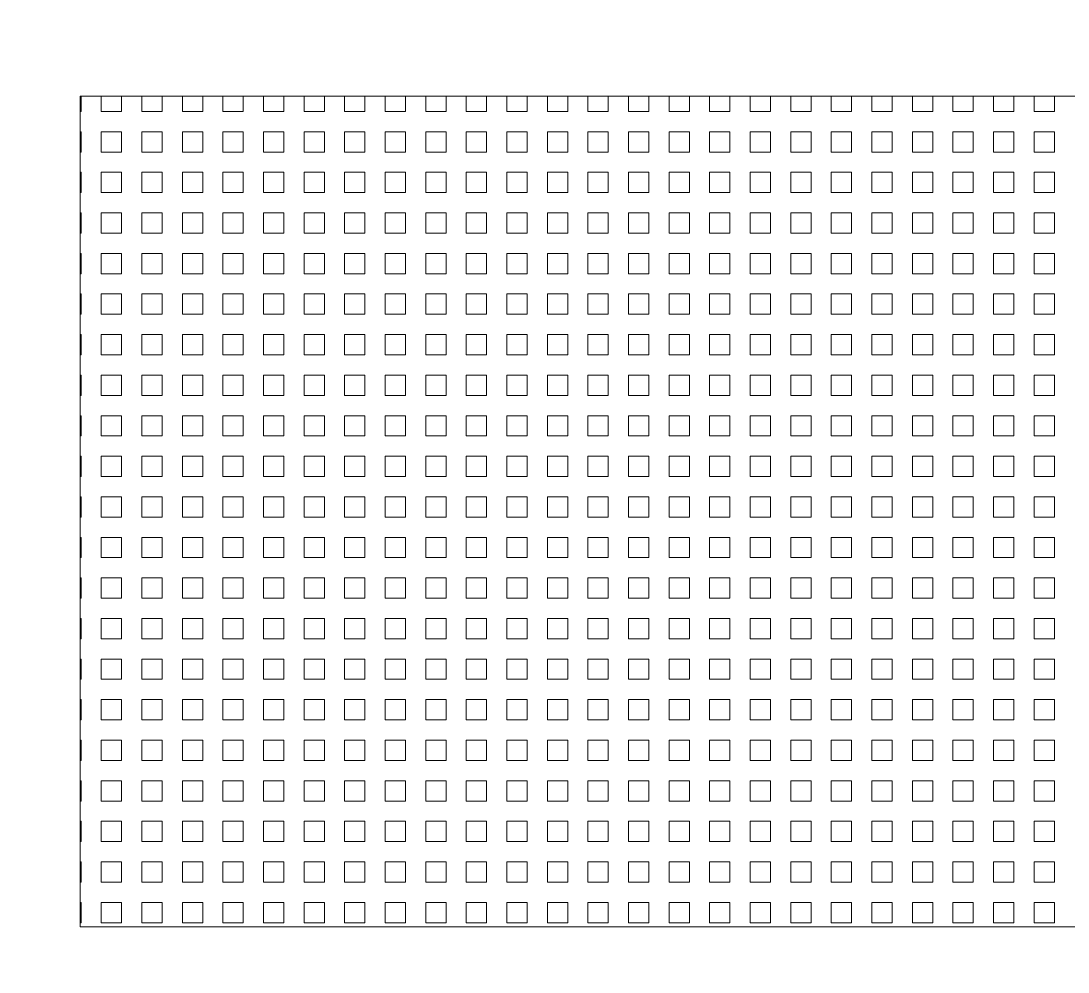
# Model space of a CAD drawing. Header units: millimetres. Extents: x 8 to 69.8, y -142.7 to -115.9.
# Drawn here: x 67.594 to 68.249, y -127.203 to -126.608 of the extents above; entities that cross this region are included whole.
import ezdxf

# ---------------------------------------------------------------- set-up
doc = ezdxf.new("R2010")
doc.units = ezdxf.units.MM
doc.layers.add('PDF3_0', color=7, linetype='Continuous', true_color=0x8e8e8e)
doc.layers.add('PDF3_04-DETALHE', color=7, linetype='Continuous', true_color=0xc6c6c6)

msp = doc.modelspace()

# ---------------------------------------------------------------- linework, layer by layer
at = {"layer": 'PDF3_0', "color": 7, "lineweight": 0}
for points in [[(68.95576, -127.18679), (68.96084, -127.18425, 0.281491), (66.94026, -125.94854, 0.281232), (64.92031, -127.18425), (64.92539, -127.18679, -0.281529), (66.94026, -125.95489, -0.281207)], [(68.74367, -127.17473), (67.63051, -127.17473), (67.63051, -126.65466), (68.31758, -126.65466, -0.081877)]]:
    msp.add_lwpolyline(points, format="xyb", close=True, dxfattribs=at)
for points in [[(68.9056, -127.13599, 0.273254), (66.94026, -125.97457, 0.272971), (64.97492, -127.13599), (65.04541, -127.17473, -0.273469), (66.94026, -126.05458, -0.273204), (68.83575, -127.17473), (68.82622, -127.15758), (68.89607, -127.11885), (68.9056, -127.13599), (68.92084, -127.17473), (68.92084, -127.75449)], [(68.89544, -127.13345, 0.272629), (66.94026, -125.98219, 0.272345), (64.98508, -127.13345), (65.04223, -127.16457, -0.272295), (66.94026, -126.04696), (66.94026, -125.98219), (66.94026, -126.04696, -0.272145), (68.83892, -127.16457)], [(64.96032, -127.25029), (64.96032, -127.17473), (65.06827, -127.17473, -0.271847), (66.94026, -126.0749, -0.272057), (68.81289, -127.17473), (68.92084, -127.17473)]]:
    msp.add_lwpolyline(points, format="xyb", dxfattribs=at)
at = {"layer": 'PDF3_04-DETALHE', "lineweight": 0}
for points in [[(67.63051, -126.66419), (67.63115, -126.66419), (67.63115, -126.65466)], [(67.64385, -126.65466), (67.64385, -126.66419), (67.65655, -126.66419), (67.65655, -126.65466)], [(67.66925, -126.65466), (67.66925, -126.66419), (67.68195, -126.66419), (67.68195, -126.65466)], [(67.69465, -126.65466), (67.69465, -126.66419), (67.70735, -126.66419), (67.70735, -126.65466)], [(67.72005, -126.65466), (67.72005, -126.66419), (67.73275, -126.66419), (67.73275, -126.65466)], [(67.74545, -126.65466), (67.74545, -126.66419), (67.75815, -126.66419), (67.75815, -126.65466)], [(67.77085, -126.65466), (67.77085, -126.66419), (67.78355, -126.66419), (67.78355, -126.65466)], [(67.79625, -126.65466), (67.79625, -126.66419), (67.80895, -126.66419), (67.80895, -126.65466)], [(67.82165, -126.65466), (67.82165, -126.66419), (67.83435, -126.66419), (67.83435, -126.65466)], [(67.84705, -126.65466), (67.84705, -126.66419), (67.85975, -126.66419), (67.85975, -126.65466)], [(67.87245, -126.65466), (67.87245, -126.66419), (67.88515, -126.66419), (67.88515, -126.65466)], [(67.89785, -126.65466), (67.89785, -126.66419), (67.91055, -126.66419), (67.91055, -126.65466)], [(67.92325, -126.65466), (67.92325, -126.66419), (67.93595, -126.66419), (67.93595, -126.65466)], [(67.94865, -126.65466), (67.94865, -126.66419), (67.96135, -126.66419), (67.96135, -126.65466)], [(67.97405, -126.65466), (67.97405, -126.66419), (67.98675, -126.66419), (67.98675, -126.65466)], [(67.99945, -126.65466), (67.99945, -126.66419), (68.01215, -126.66419), (68.01215, -126.65466)], [(68.02485, -126.65466), (68.02485, -126.66419), (68.03755, -126.66419), (68.03755, -126.65466)], [(68.05025, -126.65466), (68.05025, -126.66419), (68.06295, -126.66419), (68.06295, -126.65466)], [(68.07565, -126.65466), (68.07565, -126.66419), (68.08835, -126.66419), (68.08835, -126.65466)], [(68.10105, -126.65466), (68.10105, -126.66419), (68.11375, -126.66419), (68.11375, -126.65466)], [(68.12645, -126.65466), (68.12645, -126.66419), (68.13915, -126.66419), (68.13915, -126.65466)], [(68.15185, -126.65466), (68.15185, -126.66419), (68.16455, -126.66419), (68.16455, -126.65466)], [(68.17725, -126.65466), (68.17725, -126.66419), (68.18995, -126.66419), (68.18995, -126.65466)], [(68.20265, -126.65466), (68.20265, -126.66419), (68.21535, -126.66419), (68.21535, -126.65466)], [(68.22805, -126.65466), (68.22805, -126.66419), (68.24075, -126.66419), (68.24075, -126.65466)], [(67.63051, -126.67689), (67.63115, -126.67689), (67.63115, -126.68959), (67.63051, -126.68959)], [(67.63051, -126.70229), (67.63115, -126.70229), (67.63115, -126.71499), (67.63051, -126.71499)], [(67.63051, -126.72769), (67.63115, -126.72769), (67.63115, -126.74039), (67.63051, -126.74039)], [(67.63051, -126.75309), (67.63115, -126.75309), (67.63115, -126.76579), (67.63051, -126.76579)], [(67.63051, -126.77849), (67.63115, -126.77849), (67.63115, -126.79119), (67.63051, -126.79119)], [(67.63051, -126.80389), (67.63115, -126.80389), (67.63115, -126.81659), (67.63051, -126.81659)], [(67.63051, -126.82929), (67.63115, -126.82929), (67.63115, -126.84199), (67.63051, -126.84199)], [(67.63051, -126.85469), (67.63115, -126.85469), (67.63115, -126.86739), (67.63051, -126.86739)], [(67.63051, -126.88009), (67.63115, -126.88009), (67.63115, -126.89279), (67.63051, -126.89279)], [(67.63051, -126.90549), (67.63115, -126.90549), (67.63115, -126.91819), (67.63051, -126.91819)], [(67.63051, -126.93089), (67.63115, -126.93089), (67.63115, -126.94359), (67.63051, -126.94359)], [(67.63051, -126.95629), (67.63115, -126.95629), (67.63115, -126.96899), (67.63051, -126.96899)], [(67.63051, -126.98169), (67.63115, -126.98169), (67.63115, -126.99439), (67.63051, -126.99439)], [(67.63051, -127.00709), (67.63115, -127.00709), (67.63115, -127.01979), (67.63051, -127.01979)], [(67.63051, -127.03249), (67.63115, -127.03249), (67.63115, -127.04519), (67.63051, -127.04519)], [(67.63051, -127.05789), (67.63115, -127.05789), (67.63115, -127.07059), (67.63051, -127.07059)], [(67.63051, -127.08329), (67.63115, -127.08329), (67.63115, -127.09599), (67.63051, -127.09599)], [(67.63051, -127.10869), (67.63115, -127.10869), (67.63115, -127.12139), (67.63051, -127.12139)], [(67.63051, -127.13409), (67.63115, -127.13409), (67.63115, -127.14679), (67.63051, -127.14679)], [(67.63051, -127.15949), (67.63115, -127.15949), (67.63115, -127.17219), (67.63051, -127.17219)]]:
    msp.add_lwpolyline(points, dxfattribs=at)
for points in [[(67.65655, -126.67689), (67.65655, -126.68959), (67.64385, -126.68959), (67.64385, -126.67689)], [(67.68195, -126.67689), (67.68195, -126.68959), (67.66925, -126.68959), (67.66925, -126.67689)], [(67.70735, -126.67689), (67.70735, -126.68959), (67.69465, -126.68959), (67.69465, -126.67689)], [(67.73275, -126.67689), (67.73275, -126.68959), (67.72005, -126.68959), (67.72005, -126.67689)], [(67.75815, -126.67689), (67.75815, -126.68959), (67.74545, -126.68959), (67.74545, -126.67689)], [(67.78355, -126.67689), (67.78355, -126.68959), (67.77085, -126.68959), (67.77085, -126.67689)], [(67.80895, -126.67689), (67.80895, -126.68959), (67.79625, -126.68959), (67.79625, -126.67689)], [(67.83435, -126.67689), (67.83435, -126.68959), (67.82165, -126.68959), (67.82165, -126.67689)], [(67.85975, -126.67689), (67.85975, -126.68959), (67.84705, -126.68959), (67.84705, -126.67689)], [(67.88515, -126.67689), (67.88515, -126.68959), (67.87245, -126.68959), (67.87245, -126.67689)], [(67.91055, -126.67689), (67.91055, -126.68959), (67.89785, -126.68959), (67.89785, -126.67689)], [(67.93595, -126.67689), (67.93595, -126.68959), (67.92325, -126.68959), (67.92325, -126.67689)], [(67.96135, -126.67689), (67.96135, -126.68959), (67.94865, -126.68959), (67.94865, -126.67689)], [(67.98675, -126.67689), (67.98675, -126.68959), (67.97405, -126.68959), (67.97405, -126.67689)], [(68.01215, -126.67689), (68.01215, -126.68959), (67.99945, -126.68959), (67.99945, -126.67689)], [(68.03755, -126.67689), (68.03755, -126.68959), (68.02485, -126.68959), (68.02485, -126.67689)], [(68.06295, -126.67689), (68.06295, -126.68959), (68.05025, -126.68959), (68.05025, -126.67689)], [(68.08835, -126.67689), (68.08835, -126.68959), (68.07565, -126.68959), (68.07565, -126.67689)], [(68.11375, -126.67689), (68.11375, -126.68959), (68.10105, -126.68959), (68.10105, -126.67689)], [(68.13915, -126.67689), (68.13915, -126.68959), (68.12645, -126.68959), (68.12645, -126.67689)], [(68.16455, -126.67689), (68.16455, -126.68959), (68.15185, -126.68959), (68.15185, -126.67689)], [(68.18995, -126.67689), (68.18995, -126.68959), (68.17725, -126.68959), (68.17725, -126.67689)], [(68.21535, -126.67689), (68.21535, -126.68959), (68.20265, -126.68959), (68.20265, -126.67689)], [(68.24075, -126.67689), (68.24075, -126.68959), (68.22805, -126.68959), (68.22805, -126.67689)], [(67.65655, -126.70229), (67.65655, -126.71499), (67.64385, -126.71499), (67.64385, -126.70229)], [(67.68195, -126.70229), (67.68195, -126.71499), (67.66925, -126.71499), (67.66925, -126.70229)], [(67.70735, -126.70229), (67.70735, -126.71499), (67.69465, -126.71499), (67.69465, -126.70229)], [(67.73275, -126.70229), (67.73275, -126.71499), (67.72005, -126.71499), (67.72005, -126.70229)], [(67.75815, -126.70229), (67.75815, -126.71499), (67.74545, -126.71499), (67.74545, -126.70229)], [(67.78355, -126.70229), (67.78355, -126.71499), (67.77085, -126.71499), (67.77085, -126.70229)], [(67.80895, -126.70229), (67.80895, -126.71499), (67.79625, -126.71499), (67.79625, -126.70229)], [(67.83435, -126.70229), (67.83435, -126.71499), (67.82165, -126.71499), (67.82165, -126.70229)], [(67.85975, -126.70229), (67.85975, -126.71499), (67.84705, -126.71499), (67.84705, -126.70229)], [(67.88515, -126.70229), (67.88515, -126.71499), (67.87245, -126.71499), (67.87245, -126.70229)], [(67.91055, -126.70229), (67.91055, -126.71499), (67.89785, -126.71499), (67.89785, -126.70229)], [(67.93595, -126.70229), (67.93595, -126.71499), (67.92325, -126.71499), (67.92325, -126.70229)], [(67.96135, -126.70229), (67.96135, -126.71499), (67.94865, -126.71499), (67.94865, -126.70229)], [(67.98675, -126.70229), (67.98675, -126.71499), (67.97405, -126.71499), (67.97405, -126.70229)], [(68.01215, -126.70229), (68.01215, -126.71499), (67.99945, -126.71499), (67.99945, -126.70229)], [(68.03755, -126.70229), (68.03755, -126.71499), (68.02485, -126.71499), (68.02485, -126.70229)], [(68.06295, -126.70229), (68.06295, -126.71499), (68.05025, -126.71499), (68.05025, -126.70229)], [(68.08835, -126.70229), (68.08835, -126.71499), (68.07565, -126.71499), (68.07565, -126.70229)], [(68.11375, -126.70229), (68.11375, -126.71499), (68.10105, -126.71499), (68.10105, -126.70229)], [(68.13915, -126.70229), (68.13915, -126.71499), (68.12645, -126.71499), (68.12645, -126.70229)], [(68.16455, -126.70229), (68.16455, -126.71499), (68.15185, -126.71499), (68.15185, -126.70229)], [(68.18995, -126.70229), (68.18995, -126.71499), (68.17725, -126.71499), (68.17725, -126.70229)], [(68.21535, -126.70229), (68.21535, -126.71499), (68.20265, -126.71499), (68.20265, -126.70229)], [(68.24075, -126.70229), (68.24075, -126.71499), (68.22805, -126.71499), (68.22805, -126.70229)], [(67.65655, -126.72769), (67.65655, -126.74039), (67.64385, -126.74039), (67.64385, -126.72769)], [(67.68195, -126.72769), (67.68195, -126.74039), (67.66925, -126.74039), (67.66925, -126.72769)], [(67.70735, -126.72769), (67.70735, -126.74039), (67.69465, -126.74039), (67.69465, -126.72769)], [(67.73275, -126.72769), (67.73275, -126.74039), (67.72005, -126.74039), (67.72005, -126.72769)], [(67.75815, -126.72769), (67.75815, -126.74039), (67.74545, -126.74039), (67.74545, -126.72769)], [(67.78355, -126.72769), (67.78355, -126.74039), (67.77085, -126.74039), (67.77085, -126.72769)], [(67.80895, -126.72769), (67.80895, -126.74039), (67.79625, -126.74039), (67.79625, -126.72769)], [(67.83435, -126.72769), (67.83435, -126.74039), (67.82165, -126.74039), (67.82165, -126.72769)], [(67.85975, -126.72769), (67.85975, -126.74039), (67.84705, -126.74039), (67.84705, -126.72769)], [(67.88515, -126.72769), (67.88515, -126.74039), (67.87245, -126.74039), (67.87245, -126.72769)], [(67.91055, -126.72769), (67.91055, -126.74039), (67.89785, -126.74039), (67.89785, -126.72769)], [(67.93595, -126.72769), (67.93595, -126.74039), (67.92325, -126.74039), (67.92325, -126.72769)], [(67.96135, -126.72769), (67.96135, -126.74039), (67.94865, -126.74039), (67.94865, -126.72769)], [(67.98675, -126.72769), (67.98675, -126.74039), (67.97405, -126.74039), (67.97405, -126.72769)], [(68.01215, -126.72769), (68.01215, -126.74039), (67.99945, -126.74039), (67.99945, -126.72769)], [(68.03755, -126.72769), (68.03755, -126.74039), (68.02485, -126.74039), (68.02485, -126.72769)], [(68.06295, -126.72769), (68.06295, -126.74039), (68.05025, -126.74039), (68.05025, -126.72769)], [(68.08835, -126.72769), (68.08835, -126.74039), (68.07565, -126.74039), (68.07565, -126.72769)], [(68.11375, -126.72769), (68.11375, -126.74039), (68.10105, -126.74039), (68.10105, -126.72769)], [(68.13915, -126.72769), (68.13915, -126.74039), (68.12645, -126.74039), (68.12645, -126.72769)], [(68.16455, -126.72769), (68.16455, -126.74039), (68.15185, -126.74039), (68.15185, -126.72769)], [(68.18995, -126.72769), (68.18995, -126.74039), (68.17725, -126.74039), (68.17725, -126.72769)], [(68.21535, -126.72769), (68.21535, -126.74039), (68.20265, -126.74039), (68.20265, -126.72769)], [(68.24075, -126.72769), (68.24075, -126.74039), (68.22805, -126.74039), (68.22805, -126.72769)], [(67.65655, -126.75309), (67.65655, -126.76579), (67.64385, -126.76579), (67.64385, -126.75309)], [(67.68195, -126.75309), (67.68195, -126.76579), (67.66925, -126.76579), (67.66925, -126.75309)], [(67.70735, -126.75309), (67.70735, -126.76579), (67.69465, -126.76579), (67.69465, -126.75309)], [(67.73275, -126.75309), (67.73275, -126.76579), (67.72005, -126.76579), (67.72005, -126.75309)], [(67.75815, -126.75309), (67.75815, -126.76579), (67.74545, -126.76579), (67.74545, -126.75309)], [(67.78355, -126.75309), (67.78355, -126.76579), (67.77085, -126.76579), (67.77085, -126.75309)], [(67.80895, -126.75309), (67.80895, -126.76579), (67.79625, -126.76579), (67.79625, -126.75309)], [(67.83435, -126.75309), (67.83435, -126.76579), (67.82165, -126.76579), (67.82165, -126.75309)], [(67.85975, -126.75309), (67.85975, -126.76579), (67.84705, -126.76579), (67.84705, -126.75309)], [(67.88515, -126.75309), (67.88515, -126.76579), (67.87245, -126.76579), (67.87245, -126.75309)], [(67.91055, -126.75309), (67.91055, -126.76579), (67.89785, -126.76579), (67.89785, -126.75309)], [(67.93595, -126.75309), (67.93595, -126.76579), (67.92325, -126.76579), (67.92325, -126.75309)], [(67.96135, -126.75309), (67.96135, -126.76579), (67.94865, -126.76579), (67.94865, -126.75309)], [(67.98675, -126.75309), (67.98675, -126.76579), (67.97405, -126.76579), (67.97405, -126.75309)], [(68.01215, -126.75309), (68.01215, -126.76579), (67.99945, -126.76579), (67.99945, -126.75309)], [(68.03755, -126.75309), (68.03755, -126.76579), (68.02485, -126.76579), (68.02485, -126.75309)], [(68.06295, -126.75309), (68.06295, -126.76579), (68.05025, -126.76579), (68.05025, -126.75309)], [(68.08835, -126.75309), (68.08835, -126.76579), (68.07565, -126.76579), (68.07565, -126.75309)], [(68.11375, -126.75309), (68.11375, -126.76579), (68.10105, -126.76579), (68.10105, -126.75309)], [(68.13915, -126.75309), (68.13915, -126.76579), (68.12645, -126.76579), (68.12645, -126.75309)], [(68.16455, -126.75309), (68.16455, -126.76579), (68.15185, -126.76579), (68.15185, -126.75309)], [(68.18995, -126.75309), (68.18995, -126.76579), (68.17725, -126.76579), (68.17725, -126.75309)], [(68.21535, -126.75309), (68.21535, -126.76579), (68.20265, -126.76579), (68.20265, -126.75309)], [(68.24075, -126.75309), (68.24075, -126.76579), (68.22805, -126.76579), (68.22805, -126.75309)], [(67.65655, -126.77849), (67.65655, -126.79119), (67.64385, -126.79119), (67.64385, -126.77849)], [(67.68195, -126.77849), (67.68195, -126.79119), (67.66925, -126.79119), (67.66925, -126.77849)], [(67.70735, -126.77849), (67.70735, -126.79119), (67.69465, -126.79119), (67.69465, -126.77849)], [(67.73275, -126.77849), (67.73275, -126.79119), (67.72005, -126.79119), (67.72005, -126.77849)], [(67.75815, -126.77849), (67.75815, -126.79119), (67.74545, -126.79119), (67.74545, -126.77849)], [(67.78355, -126.77849), (67.78355, -126.79119), (67.77085, -126.79119), (67.77085, -126.77849)], [(67.80895, -126.77849), (67.80895, -126.79119), (67.79625, -126.79119), (67.79625, -126.77849)], [(67.83435, -126.77849), (67.83435, -126.79119), (67.82165, -126.79119), (67.82165, -126.77849)], [(67.85975, -126.77849), (67.85975, -126.79119), (67.84705, -126.79119), (67.84705, -126.77849)], [(67.88515, -126.77849), (67.88515, -126.79119), (67.87245, -126.79119), (67.87245, -126.77849)], [(67.91055, -126.77849), (67.91055, -126.79119), (67.89785, -126.79119), (67.89785, -126.77849)], [(67.93595, -126.77849), (67.93595, -126.79119), (67.92325, -126.79119), (67.92325, -126.77849)], [(67.96135, -126.77849), (67.96135, -126.79119), (67.94865, -126.79119), (67.94865, -126.77849)], [(67.98675, -126.77849), (67.98675, -126.79119), (67.97405, -126.79119), (67.97405, -126.77849)], [(68.01215, -126.77849), (68.01215, -126.79119), (67.99945, -126.79119), (67.99945, -126.77849)], [(68.03755, -126.77849), (68.03755, -126.79119), (68.02485, -126.79119), (68.02485, -126.77849)], [(68.06295, -126.77849), (68.06295, -126.79119), (68.05025, -126.79119), (68.05025, -126.77849)], [(68.08835, -126.77849), (68.08835, -126.79119), (68.07565, -126.79119), (68.07565, -126.77849)], [(68.11375, -126.77849), (68.11375, -126.79119), (68.10105, -126.79119), (68.10105, -126.77849)], [(68.13915, -126.77849), (68.13915, -126.79119), (68.12645, -126.79119), (68.12645, -126.77849)], [(68.16455, -126.77849), (68.16455, -126.79119), (68.15185, -126.79119), (68.15185, -126.77849)], [(68.18995, -126.77849), (68.18995, -126.79119), (68.17725, -126.79119), (68.17725, -126.77849)], [(68.21535, -126.77849), (68.21535, -126.79119), (68.20265, -126.79119), (68.20265, -126.77849)], [(68.24075, -126.77849), (68.24075, -126.79119), (68.22805, -126.79119), (68.22805, -126.77849)], [(67.65655, -126.80389), (67.65655, -126.81659), (67.64385, -126.81659), (67.64385, -126.80389)], [(67.68195, -126.80389), (67.68195, -126.81659), (67.66925, -126.81659), (67.66925, -126.80389)], [(67.70735, -126.80389), (67.70735, -126.81659), (67.69465, -126.81659), (67.69465, -126.80389)], [(67.73275, -126.80389), (67.73275, -126.81659), (67.72005, -126.81659), (67.72005, -126.80389)], [(67.75815, -126.80389), (67.75815, -126.81659), (67.74545, -126.81659), (67.74545, -126.80389)], [(67.78355, -126.80389), (67.78355, -126.81659), (67.77085, -126.81659), (67.77085, -126.80389)], [(67.80895, -126.80389), (67.80895, -126.81659), (67.79625, -126.81659), (67.79625, -126.80389)], [(67.83435, -126.80389), (67.83435, -126.81659), (67.82165, -126.81659), (67.82165, -126.80389)], [(67.85975, -126.80389), (67.85975, -126.81659), (67.84705, -126.81659), (67.84705, -126.80389)], [(67.88515, -126.80389), (67.88515, -126.81659), (67.87245, -126.81659), (67.87245, -126.80389)], [(67.91055, -126.80389), (67.91055, -126.81659), (67.89785, -126.81659), (67.89785, -126.80389)], [(67.93595, -126.80389), (67.93595, -126.81659), (67.92325, -126.81659), (67.92325, -126.80389)], [(67.96135, -126.80389), (67.96135, -126.81659), (67.94865, -126.81659), (67.94865, -126.80389)], [(67.98675, -126.80389), (67.98675, -126.81659), (67.97405, -126.81659), (67.97405, -126.80389)], [(68.01215, -126.80389), (68.01215, -126.81659), (67.99945, -126.81659), (67.99945, -126.80389)], [(68.03755, -126.80389), (68.03755, -126.81659), (68.02485, -126.81659), (68.02485, -126.80389)], [(68.06295, -126.80389), (68.06295, -126.81659), (68.05025, -126.81659), (68.05025, -126.80389)], [(68.08835, -126.80389), (68.08835, -126.81659), (68.07565, -126.81659), (68.07565, -126.80389)], [(68.11375, -126.80389), (68.11375, -126.81659), (68.10105, -126.81659), (68.10105, -126.80389)], [(68.13915, -126.80389), (68.13915, -126.81659), (68.12645, -126.81659), (68.12645, -126.80389)], [(68.16455, -126.80389), (68.16455, -126.81659), (68.15185, -126.81659), (68.15185, -126.80389)], [(68.18995, -126.80389), (68.18995, -126.81659), (68.17725, -126.81659), (68.17725, -126.80389)], [(68.21535, -126.80389), (68.21535, -126.81659), (68.20265, -126.81659), (68.20265, -126.80389)], [(68.24075, -126.80389), (68.24075, -126.81659), (68.22805, -126.81659), (68.22805, -126.80389)], [(67.65655, -126.82929), (67.65655, -126.84199), (67.64385, -126.84199), (67.64385, -126.82929)], [(67.68195, -126.82929), (67.68195, -126.84199), (67.66925, -126.84199), (67.66925, -126.82929)], [(67.70735, -126.82929), (67.70735, -126.84199), (67.69465, -126.84199), (67.69465, -126.82929)], [(67.73275, -126.82929), (67.73275, -126.84199), (67.72005, -126.84199), (67.72005, -126.82929)], [(67.75815, -126.82929), (67.75815, -126.84199), (67.74545, -126.84199), (67.74545, -126.82929)], [(67.78355, -126.82929), (67.78355, -126.84199), (67.77085, -126.84199), (67.77085, -126.82929)], [(67.80895, -126.82929), (67.80895, -126.84199), (67.79625, -126.84199), (67.79625, -126.82929)], [(67.83435, -126.82929), (67.83435, -126.84199), (67.82165, -126.84199), (67.82165, -126.82929)], [(67.85975, -126.82929), (67.85975, -126.84199), (67.84705, -126.84199), (67.84705, -126.82929)], [(67.88515, -126.82929), (67.88515, -126.84199), (67.87245, -126.84199), (67.87245, -126.82929)], [(67.91055, -126.82929), (67.91055, -126.84199), (67.89785, -126.84199), (67.89785, -126.82929)], [(67.93595, -126.82929), (67.93595, -126.84199), (67.92325, -126.84199), (67.92325, -126.82929)], [(67.96135, -126.82929), (67.96135, -126.84199), (67.94865, -126.84199), (67.94865, -126.82929)], [(67.98675, -126.82929), (67.98675, -126.84199), (67.97405, -126.84199), (67.97405, -126.82929)], [(68.01215, -126.82929), (68.01215, -126.84199), (67.99945, -126.84199), (67.99945, -126.82929)], [(68.03755, -126.82929), (68.03755, -126.84199), (68.02485, -126.84199), (68.02485, -126.82929)], [(68.06295, -126.82929), (68.06295, -126.84199), (68.05025, -126.84199), (68.05025, -126.82929)], [(68.08835, -126.82929), (68.08835, -126.84199), (68.07565, -126.84199), (68.07565, -126.82929)], [(68.11375, -126.82929), (68.11375, -126.84199), (68.10105, -126.84199), (68.10105, -126.82929)], [(68.13915, -126.82929), (68.13915, -126.84199), (68.12645, -126.84199), (68.12645, -126.82929)], [(68.16455, -126.82929), (68.16455, -126.84199), (68.15185, -126.84199), (68.15185, -126.82929)], [(68.18995, -126.82929), (68.18995, -126.84199), (68.17725, -126.84199), (68.17725, -126.82929)], [(68.21535, -126.82929), (68.21535, -126.84199), (68.20265, -126.84199), (68.20265, -126.82929)], [(68.24075, -126.82929), (68.24075, -126.84199), (68.22805, -126.84199), (68.22805, -126.82929)], [(67.65655, -126.85469), (67.65655, -126.86739), (67.64385, -126.86739), (67.64385, -126.85469)], [(67.68195, -126.85469), (67.68195, -126.86739), (67.66925, -126.86739), (67.66925, -126.85469)], [(67.70735, -126.85469), (67.70735, -126.86739), (67.69465, -126.86739), (67.69465, -126.85469)], [(67.73275, -126.85469), (67.73275, -126.86739), (67.72005, -126.86739), (67.72005, -126.85469)], [(67.75815, -126.85469), (67.75815, -126.86739), (67.74545, -126.86739), (67.74545, -126.85469)], [(67.78355, -126.85469), (67.78355, -126.86739), (67.77085, -126.86739), (67.77085, -126.85469)], [(67.80895, -126.85469), (67.80895, -126.86739), (67.79625, -126.86739), (67.79625, -126.85469)], [(67.83435, -126.85469), (67.83435, -126.86739), (67.82165, -126.86739), (67.82165, -126.85469)], [(67.85975, -126.85469), (67.85975, -126.86739), (67.84705, -126.86739), (67.84705, -126.85469)], [(67.88515, -126.85469), (67.88515, -126.86739), (67.87245, -126.86739), (67.87245, -126.85469)], [(67.91055, -126.85469), (67.91055, -126.86739), (67.89785, -126.86739), (67.89785, -126.85469)], [(67.93595, -126.85469), (67.93595, -126.86739), (67.92325, -126.86739), (67.92325, -126.85469)], [(67.96135, -126.85469), (67.96135, -126.86739), (67.94865, -126.86739), (67.94865, -126.85469)], [(67.98675, -126.85469), (67.98675, -126.86739), (67.97405, -126.86739), (67.97405, -126.85469)], [(68.01215, -126.85469), (68.01215, -126.86739), (67.99945, -126.86739), (67.99945, -126.85469)], [(68.03755, -126.85469), (68.03755, -126.86739), (68.02485, -126.86739), (68.02485, -126.85469)], [(68.06295, -126.85469), (68.06295, -126.86739), (68.05025, -126.86739), (68.05025, -126.85469)], [(68.08835, -126.85469), (68.08835, -126.86739), (68.07565, -126.86739), (68.07565, -126.85469)], [(68.11375, -126.85469), (68.11375, -126.86739), (68.10105, -126.86739), (68.10105, -126.85469)], [(68.13915, -126.85469), (68.13915, -126.86739), (68.12645, -126.86739), (68.12645, -126.85469)], [(68.16455, -126.85469), (68.16455, -126.86739), (68.15185, -126.86739), (68.15185, -126.85469)], [(68.18995, -126.85469), (68.18995, -126.86739), (68.17725, -126.86739), (68.17725, -126.85469)], [(68.21535, -126.85469), (68.21535, -126.86739), (68.20265, -126.86739), (68.20265, -126.85469)], [(68.24075, -126.85469), (68.24075, -126.86739), (68.22805, -126.86739), (68.22805, -126.85469)], [(67.65655, -126.88009), (67.65655, -126.89279), (67.64385, -126.89279), (67.64385, -126.88009)], [(67.68195, -126.88009), (67.68195, -126.89279), (67.66925, -126.89279), (67.66925, -126.88009)], [(67.70735, -126.88009), (67.70735, -126.89279), (67.69465, -126.89279), (67.69465, -126.88009)], [(67.73275, -126.88009), (67.73275, -126.89279), (67.72005, -126.89279), (67.72005, -126.88009)], [(67.75815, -126.88009), (67.75815, -126.89279), (67.74545, -126.89279), (67.74545, -126.88009)], [(67.78355, -126.88009), (67.78355, -126.89279), (67.77085, -126.89279), (67.77085, -126.88009)], [(67.80895, -126.88009), (67.80895, -126.89279), (67.79625, -126.89279), (67.79625, -126.88009)], [(67.83435, -126.88009), (67.83435, -126.89279), (67.82165, -126.89279), (67.82165, -126.88009)], [(67.85975, -126.88009), (67.85975, -126.89279), (67.84705, -126.89279), (67.84705, -126.88009)], [(67.88515, -126.88009), (67.88515, -126.89279), (67.87245, -126.89279), (67.87245, -126.88009)], [(67.91055, -126.88009), (67.91055, -126.89279), (67.89785, -126.89279), (67.89785, -126.88009)], [(67.93595, -126.88009), (67.93595, -126.89279), (67.92325, -126.89279), (67.92325, -126.88009)], [(67.96135, -126.88009), (67.96135, -126.89279), (67.94865, -126.89279), (67.94865, -126.88009)], [(67.98675, -126.88009), (67.98675, -126.89279), (67.97405, -126.89279), (67.97405, -126.88009)], [(68.01215, -126.88009), (68.01215, -126.89279), (67.99945, -126.89279), (67.99945, -126.88009)], [(68.03755, -126.88009), (68.03755, -126.89279), (68.02485, -126.89279), (68.02485, -126.88009)], [(68.06295, -126.88009), (68.06295, -126.89279), (68.05025, -126.89279), (68.05025, -126.88009)], [(68.08835, -126.88009), (68.08835, -126.89279), (68.07565, -126.89279), (68.07565, -126.88009)], [(68.11375, -126.88009), (68.11375, -126.89279), (68.10105, -126.89279), (68.10105, -126.88009)], [(68.13915, -126.88009), (68.13915, -126.89279), (68.12645, -126.89279), (68.12645, -126.88009)], [(68.16455, -126.88009), (68.16455, -126.89279), (68.15185, -126.89279), (68.15185, -126.88009)], [(68.18995, -126.88009), (68.18995, -126.89279), (68.17725, -126.89279), (68.17725, -126.88009)], [(68.21535, -126.88009), (68.21535, -126.89279), (68.20265, -126.89279), (68.20265, -126.88009)], [(68.24075, -126.88009), (68.24075, -126.89279), (68.22805, -126.89279), (68.22805, -126.88009)], [(67.65655, -126.90549), (67.65655, -126.91819), (67.64385, -126.91819), (67.64385, -126.90549)], [(67.68195, -126.90549), (67.68195, -126.91819), (67.66925, -126.91819), (67.66925, -126.90549)], [(67.70735, -126.90549), (67.70735, -126.91819), (67.69465, -126.91819), (67.69465, -126.90549)], [(67.73275, -126.90549), (67.73275, -126.91819), (67.72005, -126.91819), (67.72005, -126.90549)], [(67.75815, -126.90549), (67.75815, -126.91819), (67.74545, -126.91819), (67.74545, -126.90549)], [(67.78355, -126.90549), (67.78355, -126.91819), (67.77085, -126.91819), (67.77085, -126.90549)], [(67.80895, -126.90549), (67.80895, -126.91819), (67.79625, -126.91819), (67.79625, -126.90549)], [(67.83435, -126.90549), (67.83435, -126.91819), (67.82165, -126.91819), (67.82165, -126.90549)], [(67.85975, -126.90549), (67.85975, -126.91819), (67.84705, -126.91819), (67.84705, -126.90549)], [(67.88515, -126.90549), (67.88515, -126.91819), (67.87245, -126.91819), (67.87245, -126.90549)], [(67.91055, -126.90549), (67.91055, -126.91819), (67.89785, -126.91819), (67.89785, -126.90549)], [(67.93595, -126.90549), (67.93595, -126.91819), (67.92325, -126.91819), (67.92325, -126.90549)], [(67.96135, -126.90549), (67.96135, -126.91819), (67.94865, -126.91819), (67.94865, -126.90549)], [(67.98675, -126.90549), (67.98675, -126.91819), (67.97405, -126.91819), (67.97405, -126.90549)], [(68.01215, -126.90549), (68.01215, -126.91819), (67.99945, -126.91819), (67.99945, -126.90549)], [(68.03755, -126.90549), (68.03755, -126.91819), (68.02485, -126.91819), (68.02485, -126.90549)], [(68.06295, -126.90549), (68.06295, -126.91819), (68.05025, -126.91819), (68.05025, -126.90549)], [(68.08835, -126.90549), (68.08835, -126.91819), (68.07565, -126.91819), (68.07565, -126.90549)], [(68.11375, -126.90549), (68.11375, -126.91819), (68.10105, -126.91819), (68.10105, -126.90549)], [(68.13915, -126.90549), (68.13915, -126.91819), (68.12645, -126.91819), (68.12645, -126.90549)], [(68.16455, -126.90549), (68.16455, -126.91819), (68.15185, -126.91819), (68.15185, -126.90549)], [(68.18995, -126.90549), (68.18995, -126.91819), (68.17725, -126.91819), (68.17725, -126.90549)], [(68.21535, -126.90549), (68.21535, -126.91819), (68.20265, -126.91819), (68.20265, -126.90549)], [(68.24075, -126.90549), (68.24075, -126.91819), (68.22805, -126.91819), (68.22805, -126.90549)], [(67.65655, -126.93089), (67.65655, -126.94359), (67.64385, -126.94359), (67.64385, -126.93089)], [(67.68195, -126.93089), (67.68195, -126.94359), (67.66925, -126.94359), (67.66925, -126.93089)], [(67.70735, -126.93089), (67.70735, -126.94359), (67.69465, -126.94359), (67.69465, -126.93089)], [(67.73275, -126.93089), (67.73275, -126.94359), (67.72005, -126.94359), (67.72005, -126.93089)], [(67.75815, -126.93089), (67.75815, -126.94359), (67.74545, -126.94359), (67.74545, -126.93089)], [(67.78355, -126.93089), (67.78355, -126.94359), (67.77085, -126.94359), (67.77085, -126.93089)], [(67.80895, -126.93089), (67.80895, -126.94359), (67.79625, -126.94359), (67.79625, -126.93089)], [(67.83435, -126.93089), (67.83435, -126.94359), (67.82165, -126.94359), (67.82165, -126.93089)], [(67.85975, -126.93089), (67.85975, -126.94359), (67.84705, -126.94359), (67.84705, -126.93089)], [(67.88515, -126.93089), (67.88515, -126.94359), (67.87245, -126.94359), (67.87245, -126.93089)], [(67.91055, -126.93089), (67.91055, -126.94359), (67.89785, -126.94359), (67.89785, -126.93089)], [(67.93595, -126.93089), (67.93595, -126.94359), (67.92325, -126.94359), (67.92325, -126.93089)], [(67.96135, -126.93089), (67.96135, -126.94359), (67.94865, -126.94359), (67.94865, -126.93089)], [(67.98675, -126.93089), (67.98675, -126.94359), (67.97405, -126.94359), (67.97405, -126.93089)], [(68.01215, -126.93089), (68.01215, -126.94359), (67.99945, -126.94359), (67.99945, -126.93089)], [(68.03755, -126.93089), (68.03755, -126.94359), (68.02485, -126.94359), (68.02485, -126.93089)], [(68.06295, -126.93089), (68.06295, -126.94359), (68.05025, -126.94359), (68.05025, -126.93089)], [(68.08835, -126.93089), (68.08835, -126.94359), (68.07565, -126.94359), (68.07565, -126.93089)], [(68.11375, -126.93089), (68.11375, -126.94359), (68.10105, -126.94359), (68.10105, -126.93089)], [(68.13915, -126.93089), (68.13915, -126.94359), (68.12645, -126.94359), (68.12645, -126.93089)], [(68.16455, -126.93089), (68.16455, -126.94359), (68.15185, -126.94359), (68.15185, -126.93089)], [(68.18995, -126.93089), (68.18995, -126.94359), (68.17725, -126.94359), (68.17725, -126.93089)], [(68.21535, -126.93089), (68.21535, -126.94359), (68.20265, -126.94359), (68.20265, -126.93089)], [(68.24075, -126.93089), (68.24075, -126.94359), (68.22805, -126.94359), (68.22805, -126.93089)], [(67.65655, -126.95629), (67.65655, -126.96899), (67.64385, -126.96899), (67.64385, -126.95629)], [(67.68195, -126.95629), (67.68195, -126.96899), (67.66925, -126.96899), (67.66925, -126.95629)], [(67.70735, -126.95629), (67.70735, -126.96899), (67.69465, -126.96899), (67.69465, -126.95629)], [(67.73275, -126.95629), (67.73275, -126.96899), (67.72005, -126.96899), (67.72005, -126.95629)], [(67.75815, -126.95629), (67.75815, -126.96899), (67.74545, -126.96899), (67.74545, -126.95629)], [(67.78355, -126.95629), (67.78355, -126.96899), (67.77085, -126.96899), (67.77085, -126.95629)], [(67.80895, -126.95629), (67.80895, -126.96899), (67.79625, -126.96899), (67.79625, -126.95629)], [(67.83435, -126.95629), (67.83435, -126.96899), (67.82165, -126.96899), (67.82165, -126.95629)], [(67.85975, -126.95629), (67.85975, -126.96899), (67.84705, -126.96899), (67.84705, -126.95629)], [(67.88515, -126.95629), (67.88515, -126.96899), (67.87245, -126.96899), (67.87245, -126.95629)], [(67.91055, -126.95629), (67.91055, -126.96899), (67.89785, -126.96899), (67.89785, -126.95629)], [(67.93595, -126.95629), (67.93595, -126.96899), (67.92325, -126.96899), (67.92325, -126.95629)], [(67.96135, -126.95629), (67.96135, -126.96899), (67.94865, -126.96899), (67.94865, -126.95629)], [(67.98675, -126.95629), (67.98675, -126.96899), (67.97405, -126.96899), (67.97405, -126.95629)], [(68.01215, -126.95629), (68.01215, -126.96899), (67.99945, -126.96899), (67.99945, -126.95629)], [(68.03755, -126.95629), (68.03755, -126.96899), (68.02485, -126.96899), (68.02485, -126.95629)], [(68.06295, -126.95629), (68.06295, -126.96899), (68.05025, -126.96899), (68.05025, -126.95629)], [(68.08835, -126.95629), (68.08835, -126.96899), (68.07565, -126.96899), (68.07565, -126.95629)], [(68.11375, -126.95629), (68.11375, -126.96899), (68.10105, -126.96899), (68.10105, -126.95629)], [(68.13915, -126.95629), (68.13915, -126.96899), (68.12645, -126.96899), (68.12645, -126.95629)], [(68.16455, -126.95629), (68.16455, -126.96899), (68.15185, -126.96899), (68.15185, -126.95629)], [(68.18995, -126.95629), (68.18995, -126.96899), (68.17725, -126.96899), (68.17725, -126.95629)], [(68.21535, -126.95629), (68.21535, -126.96899), (68.20265, -126.96899), (68.20265, -126.95629)], [(68.24075, -126.95629), (68.24075, -126.96899), (68.22805, -126.96899), (68.22805, -126.95629)], [(67.65655, -126.98169), (67.65655, -126.99439), (67.64385, -126.99439), (67.64385, -126.98169)], [(67.68195, -126.98169), (67.68195, -126.99439), (67.66925, -126.99439), (67.66925, -126.98169)], [(67.70735, -126.98169), (67.70735, -126.99439), (67.69465, -126.99439), (67.69465, -126.98169)], [(67.73275, -126.98169), (67.73275, -126.99439), (67.72005, -126.99439), (67.72005, -126.98169)], [(67.75815, -126.98169), (67.75815, -126.99439), (67.74545, -126.99439), (67.74545, -126.98169)], [(67.78355, -126.98169), (67.78355, -126.99439), (67.77085, -126.99439), (67.77085, -126.98169)], [(67.80895, -126.98169), (67.80895, -126.99439), (67.79625, -126.99439), (67.79625, -126.98169)], [(67.83435, -126.98169), (67.83435, -126.99439), (67.82165, -126.99439), (67.82165, -126.98169)], [(67.85975, -126.98169), (67.85975, -126.99439), (67.84705, -126.99439), (67.84705, -126.98169)], [(67.88515, -126.98169), (67.88515, -126.99439), (67.87245, -126.99439), (67.87245, -126.98169)], [(67.91055, -126.98169), (67.91055, -126.99439), (67.89785, -126.99439), (67.89785, -126.98169)], [(67.93595, -126.98169), (67.93595, -126.99439), (67.92325, -126.99439), (67.92325, -126.98169)], [(67.96135, -126.98169), (67.96135, -126.99439), (67.94865, -126.99439), (67.94865, -126.98169)], [(67.98675, -126.98169), (67.98675, -126.99439), (67.97405, -126.99439), (67.97405, -126.98169)], [(68.01215, -126.98169), (68.01215, -126.99439), (67.99945, -126.99439), (67.99945, -126.98169)], [(68.03755, -126.98169), (68.03755, -126.99439), (68.02485, -126.99439), (68.02485, -126.98169)], [(68.06295, -126.98169), (68.06295, -126.99439), (68.05025, -126.99439), (68.05025, -126.98169)], [(68.08835, -126.98169), (68.08835, -126.99439), (68.07565, -126.99439), (68.07565, -126.98169)], [(68.11375, -126.98169), (68.11375, -126.99439), (68.10105, -126.99439), (68.10105, -126.98169)], [(68.13915, -126.98169), (68.13915, -126.99439), (68.12645, -126.99439), (68.12645, -126.98169)], [(68.16455, -126.98169), (68.16455, -126.99439), (68.15185, -126.99439), (68.15185, -126.98169)], [(68.18995, -126.98169), (68.18995, -126.99439), (68.17725, -126.99439), (68.17725, -126.98169)], [(68.21535, -126.98169), (68.21535, -126.99439), (68.20265, -126.99439), (68.20265, -126.98169)], [(68.24075, -126.98169), (68.24075, -126.99439), (68.22805, -126.99439), (68.22805, -126.98169)], [(67.65655, -127.00709), (67.65655, -127.01979), (67.64385, -127.01979), (67.64385, -127.00709)], [(67.68195, -127.00709), (67.68195, -127.01979), (67.66925, -127.01979), (67.66925, -127.00709)], [(67.70735, -127.00709), (67.70735, -127.01979), (67.69465, -127.01979), (67.69465, -127.00709)], [(67.73275, -127.00709), (67.73275, -127.01979), (67.72005, -127.01979), (67.72005, -127.00709)], [(67.75815, -127.00709), (67.75815, -127.01979), (67.74545, -127.01979), (67.74545, -127.00709)], [(67.78355, -127.00709), (67.78355, -127.01979), (67.77085, -127.01979), (67.77085, -127.00709)], [(67.80895, -127.00709), (67.80895, -127.01979), (67.79625, -127.01979), (67.79625, -127.00709)], [(67.83435, -127.00709), (67.83435, -127.01979), (67.82165, -127.01979), (67.82165, -127.00709)], [(67.85975, -127.00709), (67.85975, -127.01979), (67.84705, -127.01979), (67.84705, -127.00709)], [(67.88515, -127.00709), (67.88515, -127.01979), (67.87245, -127.01979), (67.87245, -127.00709)], [(67.91055, -127.00709), (67.91055, -127.01979), (67.89785, -127.01979), (67.89785, -127.00709)], [(67.93595, -127.00709), (67.93595, -127.01979), (67.92325, -127.01979), (67.92325, -127.00709)], [(67.96135, -127.00709), (67.96135, -127.01979), (67.94865, -127.01979), (67.94865, -127.00709)], [(67.98675, -127.00709), (67.98675, -127.01979), (67.97405, -127.01979), (67.97405, -127.00709)], [(68.01215, -127.00709), (68.01215, -127.01979), (67.99945, -127.01979), (67.99945, -127.00709)], [(68.03755, -127.00709), (68.03755, -127.01979), (68.02485, -127.01979), (68.02485, -127.00709)], [(68.06295, -127.00709), (68.06295, -127.01979), (68.05025, -127.01979), (68.05025, -127.00709)], [(68.08835, -127.00709), (68.08835, -127.01979), (68.07565, -127.01979), (68.07565, -127.00709)], [(68.11375, -127.00709), (68.11375, -127.01979), (68.10105, -127.01979), (68.10105, -127.00709)], [(68.13915, -127.00709), (68.13915, -127.01979), (68.12645, -127.01979), (68.12645, -127.00709)], [(68.16455, -127.00709), (68.16455, -127.01979), (68.15185, -127.01979), (68.15185, -127.00709)], [(68.18995, -127.00709), (68.18995, -127.01979), (68.17725, -127.01979), (68.17725, -127.00709)], [(68.21535, -127.00709), (68.21535, -127.01979), (68.20265, -127.01979), (68.20265, -127.00709)], [(68.24075, -127.00709), (68.24075, -127.01979), (68.22805, -127.01979), (68.22805, -127.00709)], [(67.65655, -127.03249), (67.65655, -127.04519), (67.64385, -127.04519), (67.64385, -127.03249)], [(67.68195, -127.03249), (67.68195, -127.04519), (67.66925, -127.04519), (67.66925, -127.03249)], [(67.70735, -127.03249), (67.70735, -127.04519), (67.69465, -127.04519), (67.69465, -127.03249)], [(67.73275, -127.03249), (67.73275, -127.04519), (67.72005, -127.04519), (67.72005, -127.03249)], [(67.75815, -127.03249), (67.75815, -127.04519), (67.74545, -127.04519), (67.74545, -127.03249)], [(67.78355, -127.03249), (67.78355, -127.04519), (67.77085, -127.04519), (67.77085, -127.03249)], [(67.80895, -127.03249), (67.80895, -127.04519), (67.79625, -127.04519), (67.79625, -127.03249)], [(67.83435, -127.03249), (67.83435, -127.04519), (67.82165, -127.04519), (67.82165, -127.03249)], [(67.85975, -127.03249), (67.85975, -127.04519), (67.84705, -127.04519), (67.84705, -127.03249)], [(67.88515, -127.03249), (67.88515, -127.04519), (67.87245, -127.04519), (67.87245, -127.03249)], [(67.91055, -127.03249), (67.91055, -127.04519), (67.89785, -127.04519), (67.89785, -127.03249)], [(67.93595, -127.03249), (67.93595, -127.04519), (67.92325, -127.04519), (67.92325, -127.03249)], [(67.96135, -127.03249), (67.96135, -127.04519), (67.94865, -127.04519), (67.94865, -127.03249)], [(67.98675, -127.03249), (67.98675, -127.04519), (67.97405, -127.04519), (67.97405, -127.03249)], [(68.01215, -127.03249), (68.01215, -127.04519), (67.99945, -127.04519), (67.99945, -127.03249)], [(68.03755, -127.03249), (68.03755, -127.04519), (68.02485, -127.04519), (68.02485, -127.03249)], [(68.06295, -127.03249), (68.06295, -127.04519), (68.05025, -127.04519), (68.05025, -127.03249)], [(68.08835, -127.03249), (68.08835, -127.04519), (68.07565, -127.04519), (68.07565, -127.03249)], [(68.11375, -127.03249), (68.11375, -127.04519), (68.10105, -127.04519), (68.10105, -127.03249)], [(68.13915, -127.03249), (68.13915, -127.04519), (68.12645, -127.04519), (68.12645, -127.03249)], [(68.16455, -127.03249), (68.16455, -127.04519), (68.15185, -127.04519), (68.15185, -127.03249)], [(68.18995, -127.03249), (68.18995, -127.04519), (68.17725, -127.04519), (68.17725, -127.03249)], [(68.21535, -127.03249), (68.21535, -127.04519), (68.20265, -127.04519), (68.20265, -127.03249)], [(68.24075, -127.03249), (68.24075, -127.04519), (68.22805, -127.04519), (68.22805, -127.03249)], [(67.65655, -127.05789), (67.65655, -127.07059), (67.64385, -127.07059), (67.64385, -127.05789)], [(67.68195, -127.05789), (67.68195, -127.07059), (67.66925, -127.07059), (67.66925, -127.05789)], [(67.70735, -127.05789), (67.70735, -127.07059), (67.69465, -127.07059), (67.69465, -127.05789)], [(67.73275, -127.05789), (67.73275, -127.07059), (67.72005, -127.07059), (67.72005, -127.05789)], [(67.75815, -127.05789), (67.75815, -127.07059), (67.74545, -127.07059), (67.74545, -127.05789)], [(67.78355, -127.05789), (67.78355, -127.07059), (67.77085, -127.07059), (67.77085, -127.05789)], [(67.80895, -127.05789), (67.80895, -127.07059), (67.79625, -127.07059), (67.79625, -127.05789)], [(67.83435, -127.05789), (67.83435, -127.07059), (67.82165, -127.07059), (67.82165, -127.05789)], [(67.85975, -127.05789), (67.85975, -127.07059), (67.84705, -127.07059), (67.84705, -127.05789)], [(67.88515, -127.05789), (67.88515, -127.07059), (67.87245, -127.07059), (67.87245, -127.05789)], [(67.91055, -127.05789), (67.91055, -127.07059), (67.89785, -127.07059), (67.89785, -127.05789)], [(67.93595, -127.05789), (67.93595, -127.07059), (67.92325, -127.07059), (67.92325, -127.05789)], [(67.96135, -127.05789), (67.96135, -127.07059), (67.94865, -127.07059), (67.94865, -127.05789)], [(67.98675, -127.05789), (67.98675, -127.07059), (67.97405, -127.07059), (67.97405, -127.05789)], [(68.01215, -127.05789), (68.01215, -127.07059), (67.99945, -127.07059), (67.99945, -127.05789)], [(68.03755, -127.05789), (68.03755, -127.07059), (68.02485, -127.07059), (68.02485, -127.05789)], [(68.06295, -127.05789), (68.06295, -127.07059), (68.05025, -127.07059), (68.05025, -127.05789)], [(68.08835, -127.05789), (68.08835, -127.07059), (68.07565, -127.07059), (68.07565, -127.05789)], [(68.11375, -127.05789), (68.11375, -127.07059), (68.10105, -127.07059), (68.10105, -127.05789)], [(68.13915, -127.05789), (68.13915, -127.07059), (68.12645, -127.07059), (68.12645, -127.05789)], [(68.16455, -127.05789), (68.16455, -127.07059), (68.15185, -127.07059), (68.15185, -127.05789)], [(68.18995, -127.05789), (68.18995, -127.07059), (68.17725, -127.07059), (68.17725, -127.05789)], [(68.21535, -127.05789), (68.21535, -127.07059), (68.20265, -127.07059), (68.20265, -127.05789)], [(68.24075, -127.05789), (68.24075, -127.07059), (68.22805, -127.07059), (68.22805, -127.05789)], [(67.65655, -127.08329), (67.65655, -127.09599), (67.64385, -127.09599), (67.64385, -127.08329)], [(67.68195, -127.08329), (67.68195, -127.09599), (67.66925, -127.09599), (67.66925, -127.08329)], [(67.70735, -127.08329), (67.70735, -127.09599), (67.69465, -127.09599), (67.69465, -127.08329)], [(67.73275, -127.08329), (67.73275, -127.09599), (67.72005, -127.09599), (67.72005, -127.08329)], [(67.75815, -127.08329), (67.75815, -127.09599), (67.74545, -127.09599), (67.74545, -127.08329)], [(67.78355, -127.08329), (67.78355, -127.09599), (67.77085, -127.09599), (67.77085, -127.08329)], [(67.80895, -127.08329), (67.80895, -127.09599), (67.79625, -127.09599), (67.79625, -127.08329)], [(67.83435, -127.08329), (67.83435, -127.09599), (67.82165, -127.09599), (67.82165, -127.08329)], [(67.85975, -127.08329), (67.85975, -127.09599), (67.84705, -127.09599), (67.84705, -127.08329)], [(67.88515, -127.08329), (67.88515, -127.09599), (67.87245, -127.09599), (67.87245, -127.08329)], [(67.91055, -127.08329), (67.91055, -127.09599), (67.89785, -127.09599), (67.89785, -127.08329)], [(67.93595, -127.08329), (67.93595, -127.09599), (67.92325, -127.09599), (67.92325, -127.08329)], [(67.96135, -127.08329), (67.96135, -127.09599), (67.94865, -127.09599), (67.94865, -127.08329)], [(67.98675, -127.08329), (67.98675, -127.09599), (67.97405, -127.09599), (67.97405, -127.08329)], [(68.01215, -127.08329), (68.01215, -127.09599), (67.99945, -127.09599), (67.99945, -127.08329)], [(68.03755, -127.08329), (68.03755, -127.09599), (68.02485, -127.09599), (68.02485, -127.08329)], [(68.06295, -127.08329), (68.06295, -127.09599), (68.05025, -127.09599), (68.05025, -127.08329)], [(68.08835, -127.08329), (68.08835, -127.09599), (68.07565, -127.09599), (68.07565, -127.08329)], [(68.11375, -127.08329), (68.11375, -127.09599), (68.10105, -127.09599), (68.10105, -127.08329)], [(68.13915, -127.08329), (68.13915, -127.09599), (68.12645, -127.09599), (68.12645, -127.08329)], [(68.16455, -127.08329), (68.16455, -127.09599), (68.15185, -127.09599), (68.15185, -127.08329)], [(68.18995, -127.08329), (68.18995, -127.09599), (68.17725, -127.09599), (68.17725, -127.08329)], [(68.21535, -127.08329), (68.21535, -127.09599), (68.20265, -127.09599), (68.20265, -127.08329)], [(68.24075, -127.08329), (68.24075, -127.09599), (68.22805, -127.09599), (68.22805, -127.08329)], [(67.65655, -127.10869), (67.65655, -127.12139), (67.64385, -127.12139), (67.64385, -127.10869)], [(67.68195, -127.10869), (67.68195, -127.12139), (67.66925, -127.12139), (67.66925, -127.10869)], [(67.70735, -127.10869), (67.70735, -127.12139), (67.69465, -127.12139), (67.69465, -127.10869)], [(67.73275, -127.10869), (67.73275, -127.12139), (67.72005, -127.12139), (67.72005, -127.10869)], [(67.75815, -127.10869), (67.75815, -127.12139), (67.74545, -127.12139), (67.74545, -127.10869)], [(67.78355, -127.10869), (67.78355, -127.12139), (67.77085, -127.12139), (67.77085, -127.10869)], [(67.80895, -127.10869), (67.80895, -127.12139), (67.79625, -127.12139), (67.79625, -127.10869)], [(67.83435, -127.10869), (67.83435, -127.12139), (67.82165, -127.12139), (67.82165, -127.10869)], [(67.85975, -127.10869), (67.85975, -127.12139), (67.84705, -127.12139), (67.84705, -127.10869)], [(67.88515, -127.10869), (67.88515, -127.12139), (67.87245, -127.12139), (67.87245, -127.10869)], [(67.91055, -127.10869), (67.91055, -127.12139), (67.89785, -127.12139), (67.89785, -127.10869)], [(67.93595, -127.10869), (67.93595, -127.12139), (67.92325, -127.12139), (67.92325, -127.10869)], [(67.96135, -127.10869), (67.96135, -127.12139), (67.94865, -127.12139), (67.94865, -127.10869)], [(67.98675, -127.10869), (67.98675, -127.12139), (67.97405, -127.12139), (67.97405, -127.10869)], [(68.01215, -127.10869), (68.01215, -127.12139), (67.99945, -127.12139), (67.99945, -127.10869)], [(68.03755, -127.10869), (68.03755, -127.12139), (68.02485, -127.12139), (68.02485, -127.10869)], [(68.06295, -127.10869), (68.06295, -127.12139), (68.05025, -127.12139), (68.05025, -127.10869)], [(68.08835, -127.10869), (68.08835, -127.12139), (68.07565, -127.12139), (68.07565, -127.10869)], [(68.11375, -127.10869), (68.11375, -127.12139), (68.10105, -127.12139), (68.10105, -127.10869)], [(68.13915, -127.10869), (68.13915, -127.12139), (68.12645, -127.12139), (68.12645, -127.10869)], [(68.16455, -127.10869), (68.16455, -127.12139), (68.15185, -127.12139), (68.15185, -127.10869)], [(68.18995, -127.10869), (68.18995, -127.12139), (68.17725, -127.12139), (68.17725, -127.10869)], [(68.21535, -127.10869), (68.21535, -127.12139), (68.20265, -127.12139), (68.20265, -127.10869)], [(68.24075, -127.10869), (68.24075, -127.12139), (68.22805, -127.12139), (68.22805, -127.10869)], [(67.65655, -127.13409), (67.65655, -127.14679), (67.64385, -127.14679), (67.64385, -127.13409)], [(67.68195, -127.13409), (67.68195, -127.14679), (67.66925, -127.14679), (67.66925, -127.13409)], [(67.70735, -127.13409), (67.70735, -127.14679), (67.69465, -127.14679), (67.69465, -127.13409)], [(67.73275, -127.13409), (67.73275, -127.14679), (67.72005, -127.14679), (67.72005, -127.13409)], [(67.75815, -127.13409), (67.75815, -127.14679), (67.74545, -127.14679), (67.74545, -127.13409)], [(67.78355, -127.13409), (67.78355, -127.14679), (67.77085, -127.14679), (67.77085, -127.13409)], [(67.80895, -127.13409), (67.80895, -127.14679), (67.79625, -127.14679), (67.79625, -127.13409)], [(67.83435, -127.13409), (67.83435, -127.14679), (67.82165, -127.14679), (67.82165, -127.13409)], [(67.85975, -127.13409), (67.85975, -127.14679), (67.84705, -127.14679), (67.84705, -127.13409)], [(67.88515, -127.13409), (67.88515, -127.14679), (67.87245, -127.14679), (67.87245, -127.13409)], [(67.91055, -127.13409), (67.91055, -127.14679), (67.89785, -127.14679), (67.89785, -127.13409)], [(67.93595, -127.13409), (67.93595, -127.14679), (67.92325, -127.14679), (67.92325, -127.13409)], [(67.96135, -127.13409), (67.96135, -127.14679), (67.94865, -127.14679), (67.94865, -127.13409)], [(67.98675, -127.13409), (67.98675, -127.14679), (67.97405, -127.14679), (67.97405, -127.13409)], [(68.01215, -127.13409), (68.01215, -127.14679), (67.99945, -127.14679), (67.99945, -127.13409)], [(68.03755, -127.13409), (68.03755, -127.14679), (68.02485, -127.14679), (68.02485, -127.13409)], [(68.06295, -127.13409), (68.06295, -127.14679), (68.05025, -127.14679), (68.05025, -127.13409)], [(68.08835, -127.13409), (68.08835, -127.14679), (68.07565, -127.14679), (68.07565, -127.13409)], [(68.11375, -127.13409), (68.11375, -127.14679), (68.10105, -127.14679), (68.10105, -127.13409)], [(68.13915, -127.13409), (68.13915, -127.14679), (68.12645, -127.14679), (68.12645, -127.13409)], [(68.16455, -127.13409), (68.16455, -127.14679), (68.15185, -127.14679), (68.15185, -127.13409)], [(68.18995, -127.13409), (68.18995, -127.14679), (68.17725, -127.14679), (68.17725, -127.13409)], [(68.21535, -127.13409), (68.21535, -127.14679), (68.20265, -127.14679), (68.20265, -127.13409)], [(68.24075, -127.13409), (68.24075, -127.14679), (68.22805, -127.14679), (68.22805, -127.13409)], [(67.65655, -127.15949), (67.65655, -127.17219), (67.64385, -127.17219), (67.64385, -127.15949)], [(67.68195, -127.15949), (67.68195, -127.17219), (67.66925, -127.17219), (67.66925, -127.15949)], [(67.70735, -127.15949), (67.70735, -127.17219), (67.69465, -127.17219), (67.69465, -127.15949)], [(67.73275, -127.15949), (67.73275, -127.17219), (67.72005, -127.17219), (67.72005, -127.15949)], [(67.75815, -127.15949), (67.75815, -127.17219), (67.74545, -127.17219), (67.74545, -127.15949)], [(67.78355, -127.15949), (67.78355, -127.17219), (67.77085, -127.17219), (67.77085, -127.15949)], [(67.80895, -127.15949), (67.80895, -127.17219), (67.79625, -127.17219), (67.79625, -127.15949)], [(67.83435, -127.15949), (67.83435, -127.17219), (67.82165, -127.17219), (67.82165, -127.15949)], [(67.85975, -127.15949), (67.85975, -127.17219), (67.84705, -127.17219), (67.84705, -127.15949)], [(67.88515, -127.15949), (67.88515, -127.17219), (67.87245, -127.17219), (67.87245, -127.15949)], [(67.91055, -127.15949), (67.91055, -127.17219), (67.89785, -127.17219), (67.89785, -127.15949)], [(67.93595, -127.15949), (67.93595, -127.17219), (67.92325, -127.17219), (67.92325, -127.15949)], [(67.96135, -127.15949), (67.96135, -127.17219), (67.94865, -127.17219), (67.94865, -127.15949)], [(67.98675, -127.15949), (67.98675, -127.17219), (67.97405, -127.17219), (67.97405, -127.15949)], [(68.01215, -127.15949), (68.01215, -127.17219), (67.99945, -127.17219), (67.99945, -127.15949)], [(68.03755, -127.15949), (68.03755, -127.17219), (68.02485, -127.17219), (68.02485, -127.15949)], [(68.06295, -127.15949), (68.06295, -127.17219), (68.05025, -127.17219), (68.05025, -127.15949)], [(68.08835, -127.15949), (68.08835, -127.17219), (68.07565, -127.17219), (68.07565, -127.15949)], [(68.11375, -127.15949), (68.11375, -127.17219), (68.10105, -127.17219), (68.10105, -127.15949)], [(68.13915, -127.15949), (68.13915, -127.17219), (68.12645, -127.17219), (68.12645, -127.15949)], [(68.16455, -127.15949), (68.16455, -127.17219), (68.15185, -127.17219), (68.15185, -127.15949)], [(68.18995, -127.15949), (68.18995, -127.17219), (68.17725, -127.17219), (68.17725, -127.15949)], [(68.21535, -127.15949), (68.21535, -127.17219), (68.20265, -127.17219), (68.20265, -127.15949)], [(68.24075, -127.15949), (68.24075, -127.17219), (68.22805, -127.17219), (68.22805, -127.15949)]]:
    msp.add_lwpolyline(points, close=True, dxfattribs=at)

doc.saveas('drawing.dxf')
